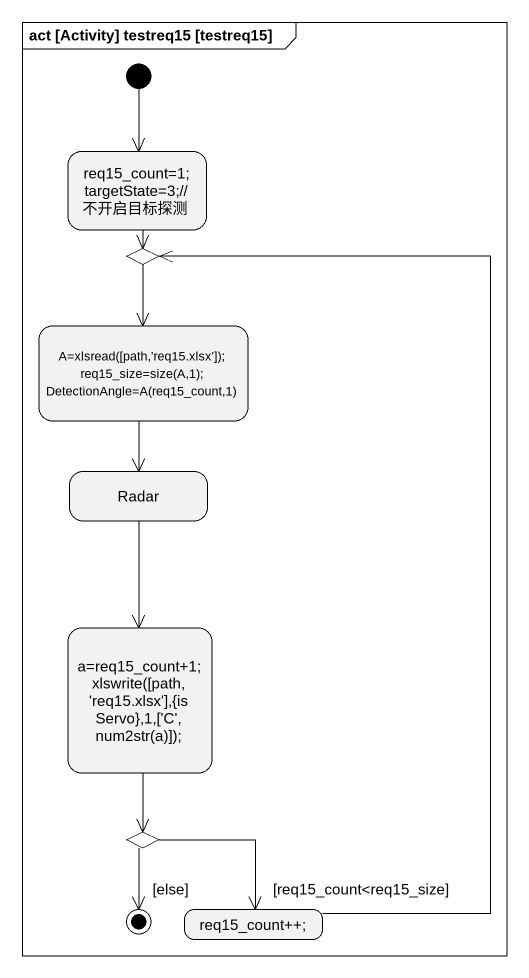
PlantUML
@startuml
mainframe act [Activity] testreq15 [testreq15]
hide empty description
state "req15_count=1; targetState=3;//不开启目标探测" as req15_count_1_targetState_3
state choice1 <<choice>>
state "A=xlsread([path,'req15.xlsx']); req15_size=size(A,1); DetectionAngle=A(req15_count,1)" as A_xlsread_path_req15_xlsx
state Radar
state "a=req15_count+1; xlswrite([path,'req15.xlsx'],{isServo},1,['C',num2str(a)]);" as a_req15_count_1_xlswrite
state choice2 <<choice>>
state "req15_count++;" as req15_count
[*] --> req15_count_1_targetState_3
req15_count_1_targetState_3 --> choice1
choice1 --> A_xlsread_path_req15_xlsx
A_xlsread_path_req15_xlsx --> Radar
Radar --> a_req15_count_1_xlswrite
a_req15_count_1_xlswrite --> choice2
choice2 --> req15_count : [req15_count<req15_size]
req15_count -up-> choice1
choice2 --> [*] : [else]
@enduml
